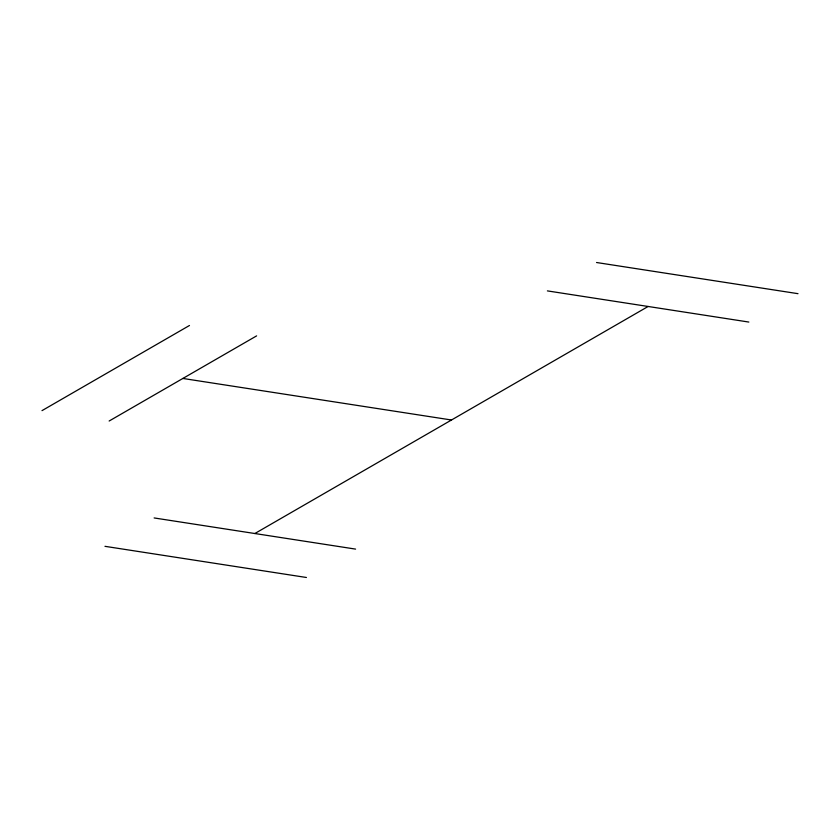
<?xml version="1.0" encoding="UTF-8"?>
<svg xmlns="http://www.w3.org/2000/svg" width="840" height="840" viewBox="0 0 840 840"><rect width="100%" height="100%" fill="white"/><g stroke="black" fill="none" stroke-linecap="round" stroke-linejoin="round"><path stroke-width="1.26" d="M42 410.634L189.472 325.49M109.148 421.019L256.62 335.874M254.856 533.526L648.123 306.474M596.547 262.51L798 293.675M547.397 290.892L748.839 322.056M182.889 378.452L451.49 420M154.13 517.944L355.582 549.108M104.979 546.325L306.421 577.49"/></g></svg>
